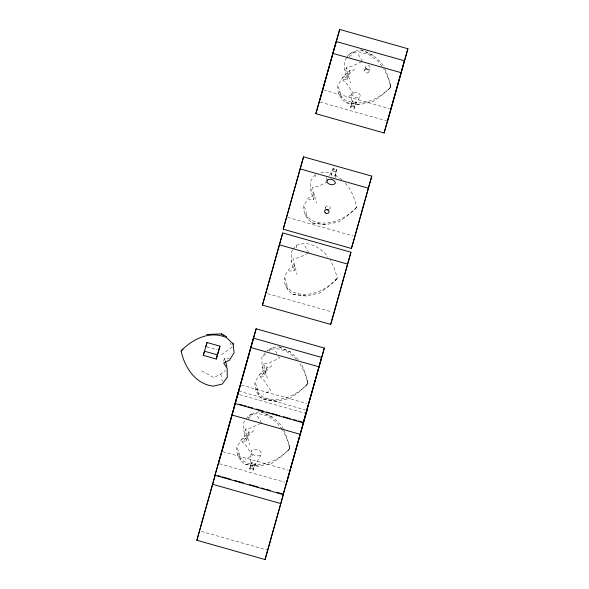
<?xml version="1.0" encoding="UTF-8"?>
<svg xmlns="http://www.w3.org/2000/svg" width="589" height="589" viewBox="0 0 589 589"><rect width="100%" height="100%" fill="white"/><g stroke="black" fill="none" stroke-linecap="round" stroke-linejoin="round"><path stroke-width="0.44" stroke-dasharray="2.94 2.21" d="M250.34 467.195L251.142 451.461M335.59 177.547L335.914 171.237M351.243 105.578L351.847 93.865M331.261 174.992L333.109 168.41L336.834 169.463L334.979 176.045L331.261 174.992L331.622 173.726L324.627 171.878L319.334 173.107M249.64 469.043L251.488 462.453L255.214 463.506L253.366 470.096L249.64 469.043L249.913 468.108L253.638 469.161L253.366 470.096M350.551 107.426L352.399 100.837L356.124 101.89L354.276 108.479L350.551 107.426L350.823 106.491L354.549 107.544L354.276 108.479M334.979 176.045L336.834 169.463M355.16 208.94L355.403 208.086L355.16 208.94L347.488 215.684L338.763 221.847L325.658 224.696L312.207 222.959C306.251 218.865 302.879 212.563 303.88 205.23L308.474 197.867L314.29 195.003L313.584 199.575L308.739 199.715M288.205 450.416L288.441 449.554L288.205 450.416L280.526 457.16L271.809 463.322L258.696 466.171L245.245 464.426C239.289 460.34 235.917 454.038 236.925 446.705L242.815 437.642L249.206 432.223L245.076 429.55M306.332 385.434L306.574 384.58L306.332 385.434L298.66 392.186L289.935 398.348L276.83 401.197L263.379 399.452C257.422 395.359 254.05 389.057 255.059 381.724L260.949 372.66L267.34 367.249L263.202 364.576M335.686 280.239L335.929 279.385L335.686 280.239L328.014 286.99L319.29 293.153L306.184 296.002L292.733 294.257C286.777 290.163 283.405 283.861 284.413 276.536L289 269.166L294.817 266.302L294.11 270.881L289.265 271.014M389.108 88.799L389.351 87.938L389.108 88.799L381.436 95.543L372.712 101.706L359.607 104.555L346.155 102.81C340.199 98.724 336.827 92.421 337.836 85.088L343.726 76.025L350.116 70.606L345.979 67.934M289.479 446.013L289.236 446.867L289.479 446.013L286.416 436.228L283.972 430.5M307.613 381.031L307.37 381.893L307.613 381.031L304.55 371.247L301.053 363.074M390.389 84.396L390.146 85.25L390.389 84.396L387.326 74.612L384.882 68.884M352.038 102.103L352.399 100.837M355.822 102.935L356.124 101.89M350.116 70.606L348.239 74.855L347.532 79.434L342.688 79.567M267.34 367.249L265.462 371.497L264.755 376.077L259.911 376.209M249.206 432.223L247.328 436.471L246.622 441.051L241.777 441.183M333.109 168.41L332.837 169.345L336.562 170.398M364.539 70.577L365.651 66.763M324.892 210.192L325.783 207.144M251.488 462.453L251.216 463.388L254.941 464.441L255.214 463.506M368.824 71.865L369.98 67.926M223.621 361.05L224.402 358.414L229.246 358.274M354.387 106.565A0.817 0.692 16.3 0 0 354.482 106.219L353.128 104.997L351.338 105.328A0.817 0.692 16.3 0 0 351.243 105.674L352.597 106.896L354.328 106.638L360.137 96.463A2.157 1.833 16.3 0 0 360.394 95.551C359.599 92.326 354.445 90.861 352.089 93.202A2.157 1.833 16.3 0 0 351.832 94.115C352.627 97.332 357.781 98.805 360.137 96.463M329.671 175.699C329.987 173.652 333.462 166.893 335.914 171.149A0.817 0.692 16.3 0 1 335.818 171.495L334.029 171.819L332.675 170.604A0.817 0.692 16.3 0 1 332.77 170.258M253.476 468.181A0.817 0.692 16.3 0 0 253.572 467.835L252.784 466.849A2.319 1.966 16.3 0 0 251.613 466.517L250.428 466.944A0.817 0.692 16.3 0 0 250.332 467.291L251.12 468.277A2.319 1.966 16.3 0 0 252.298 468.608L253.476 468.181L261.207 454.605A2.621 2.223 16.3 0 0 261.516 453.501L260.544 451.513L258.085 449.915A7.591 6.427 16.3 0 0 256.222 449.385L253.292 449.459L251.437 450.651A2.621 2.223 16.3 0 0 251.128 451.756L252.099 453.751L254.558 455.349A7.591 6.427 16.3 0 0 256.421 455.879L259.344 455.798L261.207 454.605M340.008 91.354L338.579 93.585L345.11 100.012C361.109 107.654 379.117 99.195 390.441 87.268L390.507 84.89M257.231 387.996L255.803 390.22L262.333 396.655C278.332 404.297 296.341 395.83 307.664 383.91L307.73 381.532M239.097 452.97L237.669 455.201L244.199 461.629C260.198 469.271 278.207 460.812 289.53 448.884L289.604 446.506M346.685 57.884L344.646 60.667L344.756 69.355L344.948 71.475L347.532 79.434M347.186 57.207C349.557 51.692 355.889 50.956 361.05 49.932C370.422 53.334 380.163 58.745 384.529 68.066M315.225 174.631L310.697 180.808L310.992 191.624L313.584 199.575M292.77 250.008L291.224 252.107L291.334 260.802L291.526 262.922L294.11 270.881M293.263 249.331L296.252 245.245L305.161 243.183L315.1 245.812L324.053 252.048L327.977 257.157M265.403 352.48L261.869 357.302L262.171 368.118L264.755 376.077M389.476 88.438L390.816 86.9L390.684 86.384L387.518 76.261L383.645 68.655M355.52 208.58L356.86 207.041L353.569 196.409L349.66 188.73L345.235 182.973M336.054 279.878L337.269 277.831L334.096 267.708L330.223 260.102M306.7 385.073L308.04 383.535L304.741 372.903L300.832 365.224L298.564 362.279M288.566 450.055L289.906 448.516L289.781 448.001L286.607 437.877L282.735 430.272M349.38 56.912L354.733 51.287M268.982 351.051L271.956 347.93L278.273 346.575M248.47 418.529L253.822 412.904L260.139 411.549C269.512 414.95 279.252 420.369 283.618 429.683M356.86 207.041L356.492 207.416C345.161 219.336 327.16 227.803 311.161 220.161L304.623 213.726M337.387 278.347L336.945 278.774C325.636 290.679 307.649 299.079 291.688 291.459L285.157 285.024M354.607 69.016L342.872 80.237L347.304 84.382L353.481 93.842L346.325 97.575M271.831 365.659L260.095 376.879L264.527 381.017L270.704 390.485L263.541 394.21M253.704 430.633L241.961 441.853L246.401 445.998L252.571 455.459L245.414 459.192M201.813 370.96L213.91 377.564L220.868 374.008L225.624 370.437M263.099 356.168L266.603 353.547M221.449 354.718L232.132 347.112L230.181 343.056M342.423 77.726L348.239 74.855L344.756 69.355M259.646 374.361L265.462 371.497L261.98 365.997M241.512 439.342L247.328 436.471L243.846 430.971L243.736 422.284L248.764 415.422L253.822 412.904M361.624 61.727L352.2 66.189L346.31 67.411L350.484 83.13M327.675 181.876L318.251 186.33L312.361 187.552L316.536 203.271M308.202 253.174L298.778 257.636L292.888 258.858L297.062 274.577M260.713 423.344L251.289 427.805L245.399 429.028L249.574 444.747M271.956 347.93L266.898 350.44L275.807 348.379L285.746 351L294.699 357.243L296.414 359.474M366.24 69.082L366.078 69.112A2.253 1.9 -8.7 0 0 366.292 72.771L366.454 72.815A2.282 1.767 36.9 0 0 368.898 71.387A2.282 1.767 36.9 0 0 366.225 69.046M346.155 102.81L359.607 104.555M312.207 222.959L325.658 224.696M292.733 294.257L306.184 296.002M263.379 399.452L276.83 401.197M245.245 464.426L258.696 466.171M323.736 90.021L389.314 108.567M320.21 102.074L386.664 120.863M287.609 217.4L353.186 235.946M267.664 293.764L332.365 312.06M206.673 346.899L217.223 349.881M241.372 385.044L306.95 403.59M238.788 391.067L305.235 409.863M239.517 394.637L305.095 413.184M222.826 451.638L288.404 470.184M219.307 463.69L284.877 482.236M201.35 531.411L266.927 549.957M279.061 346.921L290.671 352.141L299.131 360.254M361.05 49.932L373.448 55.499M279.098 346.943L290.671 352.141M260.139 411.549L272.538 417.115M335.281 175.007L342.025 179.704M314.283 194.996L310.808 189.503M294.809 266.294L291.334 260.802M381.952 66.432L377.475 60.601L368.523 54.365L358.583 51.736L349.675 53.805L349.704 56.441M282.146 429.484L276.565 422.217L267.612 415.981L257.673 413.353L248.764 415.422L248.794 418.057M358.311 54.446L362.412 61.359M326.181 177.657L327.999 180.735M304.888 245.885L308.989 252.799M275.534 351.081L276.896 353.385M278.722 356.463L279.628 357.994L269.423 362.831L263.533 364.054L267.708 379.772M257.4 416.062L261.501 422.976M338.248 86.686L339.801 90.735L341.436 98.334M304.299 206.835L305.853 210.884L307.487 218.482M284.826 278.133L286.379 282.183L288.014 289.781M255.471 383.329L257.025 387.378L258.659 394.976M237.345 448.303L238.891 452.352L240.526 459.95M224.402 358.414L225.175 360.799M246.622 441.051L244.037 433.099L243.846 430.971M220.868 374.008L222.23 381.407M315.733 174.83L315.748 176.59M296.252 245.245L296.282 247.888M329.582 209.117A2.282 1.774 -4.6 0 0 328.574 206.224L328.412 206.194A2.253 1.9 41.2 0 0 325.805 208.344M366.203 68.538A2.238 1.9 16.3 0 0 369.936 68.059A2.238 1.9 16.3 0 0 367.308 65.438A2.238 1.9 16.3 0 0 366.203 68.538"/><path stroke-width="0.88" d="M203.308 355.373L204.464 351.221L217.4 354.88L219.947 346.17L207.011 342.511L203.308 355.373L216.244 359.032L219.947 346.17M205.856 346.671L207.011 342.511M216.244 359.032L217.4 354.88M283.206 229.202L303.563 156.821L371.769 176.111L354.931 236.439L351.412 248.484L283.206 229.202L303.563 156.821M196.866 540.26L215.228 474.911L196.866 540.26L265.065 559.55L283.427 494.2L276.432 492.22M283.169 494.569L306.987 410.356L283.169 494.569L214.97 475.286L235.261 403.119L218.431 463.44L221.7 452.256M235.033 403.494L256.127 328.787L324.325 348.077L303.232 422.777L235.033 403.494L240.503 384.794M262.451 305.109L282.749 232.942L350.948 252.232L334.118 312.56L330.65 324.399L262.451 305.109L282.749 232.942M315.873 113.67L339.698 29.45L407.897 48.74L391.059 109.061L384.072 132.952L315.873 113.67L339.698 29.45M237.765 394.144L253.395 338.138L321.594 357.427L305.963 413.434M319.341 101.823L336.172 41.502L404.371 60.785L387.54 121.113M221.95 451.395L238.788 391.067L235.512 402.258M240.746 383.918L256.127 328.787M351.412 248.484L371.769 176.111M330.65 324.399L350.948 252.232M384.072 132.952L407.897 48.74M265.065 559.55L283.427 494.2M303.232 422.777L324.325 348.077M286.629 482.73L303.46 422.409L298.218 420.921M214.97 475.286L218.18 464.287M232.964 342.945L234.105 352.774L229.511 360.137L223.695 363.008L227.177 368.508L227.288 377.203L222.252 384.065L213.351 386.134C195.673 384.242 184.74 367.58 181.228 351.478L181.103 350.963L182.818 349.049L182.583 349.91L182.457 349.41M181.103 350.963L181.478 350.595C192.809 338.66 210.818 330.201 226.824 337.843L233.362 344.278M206.621 334.471L221.405 333.897L226.647 336.731M332.711 53.341L400.91 72.631M300.044 168.874L368.243 188.163M279.289 244.788L347.488 264.071M250.664 347.488L318.863 366.778M239.635 404.356L242.256 405.092M244.008 405.593L246.629 406.329M248.381 406.83L252.747 408.059M256.244 409.053L263.246 411.034M266.743 412.02L269.364 412.764M271.109 413.257L279.856 415.731M283.353 416.717L290.348 418.698M293.845 419.685L296.466 420.428M231.801 414.958L300 434.248M217.856 475.654L220.477 476.391M222.222 476.884L230.969 479.358M234.466 480.352L237.087 481.088M238.839 481.588L243.205 482.825M249.331 484.556L258.07 487.029M261.568 488.016L264.196 488.76M265.941 489.253L270.314 490.49M212.496 484.261L280.695 503.543M221.405 333.897L223.378 335.509M225.432 361.594L226.986 366.365M328.404 209.669A2.282 1.774 -4.6 0 1 326.571 209.412M327.175 180.153L327.02 180.359A2.157 1.833 16.3 0 0 326.762 181.272C327.558 184.497 332.711 185.962 335.067 183.621A2.157 1.833 16.3 0 0 335.325 182.708C334.537 179.527 329.678 178.158 327.175 180.153M325.275 212.843A2.238 1.9 16.3 0 0 328.964 212.231A2.238 1.9 16.3 0 0 326.218 209.699A2.238 1.9 16.3 0 0 325.275 212.843"/></g></svg>
